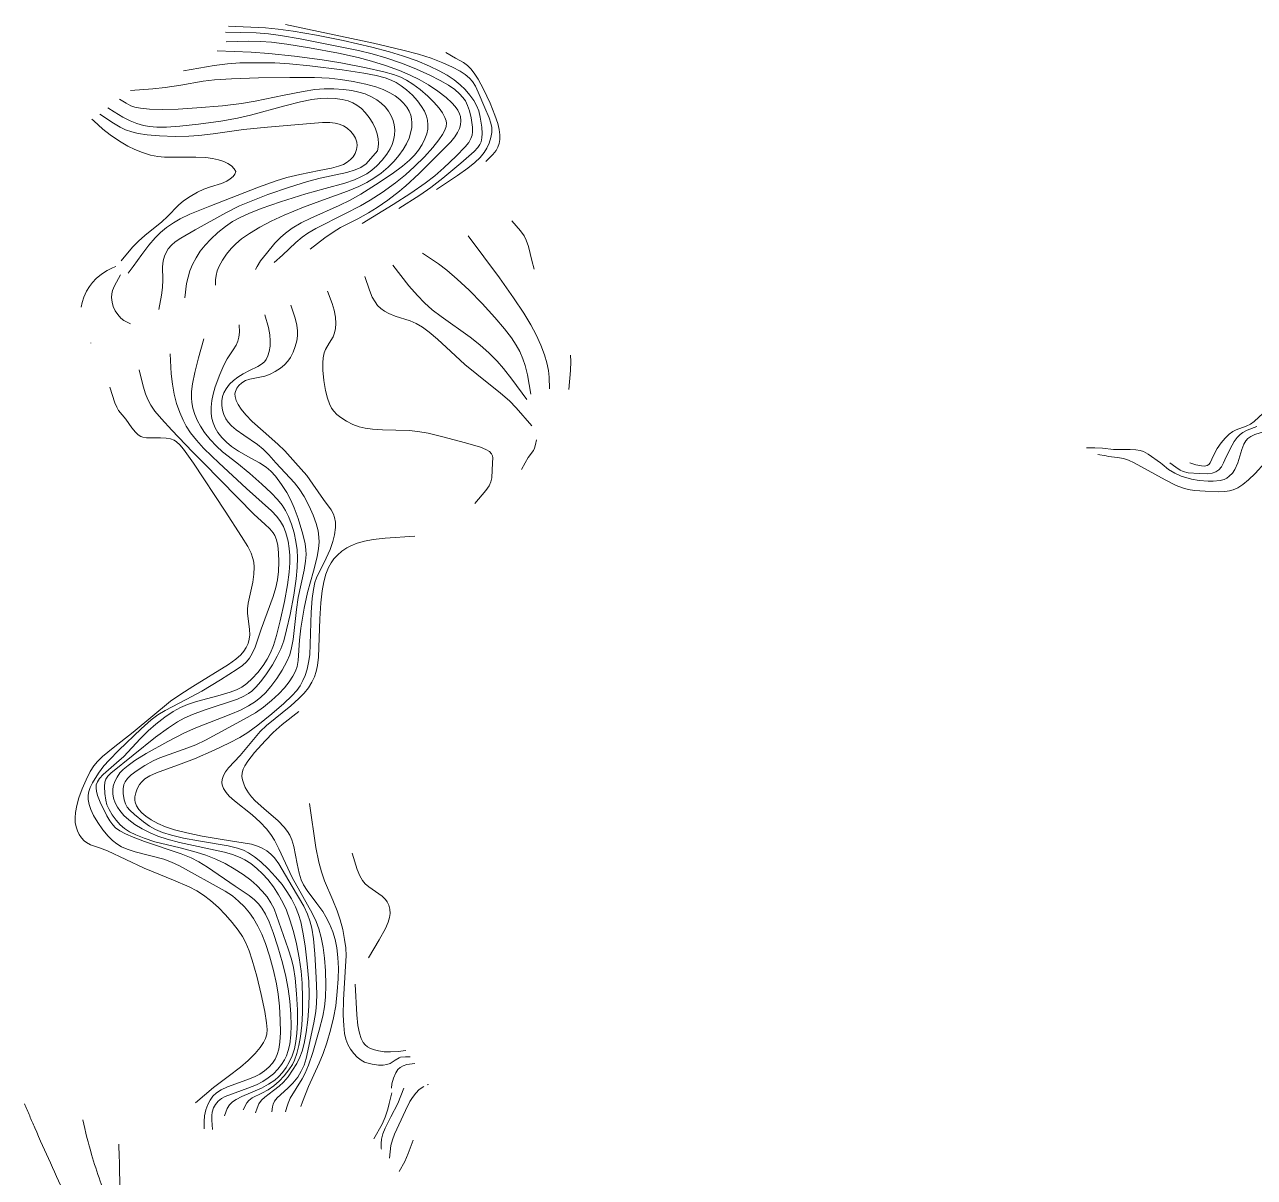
# Model space of a CAD drawing. Header units: inches. Extents: x 115425 to 116786, y 150085 to 152399.
# Drawn here: x 116013.1 to 116376.8, y 150288.5 to 150629.7 of the extents above; entities that cross this region are included whole.
import ezdxf

# ---------------------------------------------------------------- set-up
doc = ezdxf.new("R2010")
doc.units = ezdxf.units.IN
doc.header["$MEASUREMENT"] = 0
doc.layers.add('Contour', color=7, linetype='Continuous', lineweight=0, true_color=0xbed2ff)

msp = doc.modelspace()

# ---------------------------------------------------------------- linework, layer by layer
at = {"layer": 'Contour'}
for p, q in [((116032.64, 150535.44), (116032.61, 150535.5)), ((116160.07, 150498.07), (116161.1, 150500)), ((116132.15, 150315.9), (116132.54, 150316.09))]:
    msp.add_line(p, q, dxfattribs=at)
for points in [[(116072.47, 150627.47), (116081.59, 150627.21), (116085.16, 150626.93), (116088.79, 150626.45), (116094.53, 150625.44), (116111.79, 150622.03), (116115.91, 150621.03), (116119.9, 150619.83), (116124.79, 150618.14), (116128.94, 150616.51), (116132.88, 150614.76), (116136.02, 150613.18), (116138.49, 150611.72), (116140.31, 150610.45), (116141.72, 150609.24), (116142.73, 150608.15), (116143.48, 150607.09), (116144.11, 150605.79), (116144.63, 150604.21), (116145.11, 150602.06), (116145.52, 150599.33), (116145.57, 150597.99), (116145.46, 150597), (116145.1, 150595.98), (116144.44, 150594.84), (116143.36, 150593.51), (116140.72, 150590.78), (116137.11, 150587.33), (116134.41, 150584.98), (116131.51, 150582.77), (116127.26, 150579.82), (116122.08, 150576.48), (116112.88, 150570.8)], [(116123.75, 150575.28), (116129.96, 150579.21), (116133.22, 150581.49), (116136.73, 150584.21), (116142.1, 150588.69), (116146.08, 150592.18), (116147.1, 150593.31), (116147.74, 150594.25), (116148.07, 150594.95), (116148.35, 150596.16), (116148.42, 150597.49), (116148.28, 150599.38), (116147.85, 150602.3), (116147.4, 150604.15), (116146.75, 150605.72), (116145.94, 150607.18), (116144.78, 150608.84), (116143.36, 150610.49), (116141.92, 150611.86), (116140.09, 150613.32), (116138.02, 150614.73), (116135.7, 150616.04), (116132.84, 150617.4), (116129.13, 150618.92), (116124.88, 150620.45), (116121.04, 150621.63), (116115.72, 150623), (116107.27, 150624.94), (116099.43, 150626.54), (116092.53, 150627.77), (116088.08, 150628.38), (116084.34, 150628.69), (116073.36, 150629.24)], [(116090.27, 150629.69), (116116.29, 150624.16), (116124.9, 150622.17), (116129.54, 150620.93), (116133.33, 150619.71), (116136.76, 150618.42), (116139.63, 150617.14), (116141.87, 150615.92), (116143.42, 150614.89), (116144.68, 150613.82), (116145.55, 150612.85), (116146.42, 150611.5), (116147.27, 150609.7), (116149.2, 150605.07), (116150.5, 150602.14), (116151.01, 150600.57), (116151.23, 150599.23), (116151.22, 150597.76), (116150.99, 150596.26), (116150.5, 150594.62), (116149.83, 150593.14), (116149, 150591.83), (116147.83, 150590.41), (116146.25, 150588.87), (116144.12, 150587.17), (116141.11, 150585.07), (116134.85, 150580.91)], [(116072.71, 150624.55), (116079.35, 150624.79), (116082.82, 150624.72), (116086.13, 150624.47), (116090.59, 150623.9), (116097.34, 150622.79), (116105.88, 150621.19), (116111.76, 150619.91), (116115.68, 150618.89), (116119.84, 150617.58), (116123.92, 150616.09), (116127.14, 150614.73), (116129.78, 150613.42), (116132.48, 150611.84), (116135.25, 150609.97), (116137.72, 150608.08), (116139.42, 150606.56), (116140.46, 150605.42), (116141.22, 150604.32), (116141.71, 150603.3), (116141.95, 150602.52), (116142.06, 150601.24), (116141.95, 150600.06), (116141.66, 150598.91), (116141.12, 150597.73), (116140.32, 150596.47), (116139.14, 150595.04), (116136.4, 150592.22), (116129.76, 150585.66), (116125.73, 150581.91)], [(116070, 150621.92), (116080.09, 150621.56), (116085.31, 150621.17), (116092.93, 150620.34), (116101.03, 150619.28), (116106.6, 150618.36), (116114.12, 150616.9), (116119.27, 150615.73), (116122.17, 150614.91), (116124.35, 150614.1), (116126.05, 150613.26), (116127.89, 150612.11), (116130.04, 150610.51), (116132.31, 150608.56), (116134.13, 150606.76), (116135.65, 150604.99), (116136.67, 150603.54), (116137.4, 150602.2), (116137.71, 150601.26), (116137.83, 150600.57), (116137.72, 150599.52), (116137.34, 150598.42), (116136.69, 150597.2), (116135.6, 150595.61), (116133.78, 150593.32), (116131.31, 150590.6), (116128.4, 150587.69), (116125.71, 150585.27), (116122.73, 150582.89), (116118.8, 150580.04), (116115.32, 150577.74), (116112.38, 150576.03), (116107.79, 150573.65), (116099.24, 150569.37), (116096.8, 150567.93), (116095.18, 150566.79), (116093.31, 150565.16), (116089.3, 150561.42), (116086.9, 150559.29)], [(116149.52, 150589.2), (116151.6, 150591.27), (116152.52, 150592.45), (116153.06, 150593.44), (116153.43, 150594.52), (116153.62, 150595.66), (116153.63, 150597.02), (116153.43, 150598.63), (116153, 150600.42), (116152.18, 150602.91), (116150.74, 150606.4), (116148.76, 150610.63), (116147.25, 150613.5), (116146.08, 150615.35), (116145.07, 150616.64), (116144.08, 150617.58), (116142.88, 150618.45), (116140.56, 150619.79), (116137.62, 150621.44)], [(116060.01, 150615.97), (116069.16, 150617.56), (116073.09, 150618.07), (116076.69, 150618.33), (116081.53, 150618.42), (116087.04, 150618.33), (116091.45, 150618.07), (116097.41, 150617.48), (116107, 150616.29), (116113.44, 150615.34), (116117.08, 150614.64), (116119.67, 150613.96), (116121.53, 150613.28), (116122.93, 150612.59), (116124.47, 150611.61), (116126.05, 150610.37), (116127.77, 150608.77), (116129.29, 150607.09), (116130.5, 150605.47), (116131.35, 150604.03), (116131.96, 150602.56), (116132.24, 150601.37), (116132.36, 150600.04), (116132.3, 150598.79), (116131.99, 150597.34), (116131.48, 150595.92), (116130.65, 150594.25), (116129.55, 150592.53), (116128.4, 150591.09), (116126.87, 150589.55), (116124.84, 150587.83), (116121.76, 150585.56), (116116.88, 150582.24), (116112.51, 150579.49), (116109.4, 150577.73), (116106.08, 150576.14), (116097.68, 150572.44), (116094.83, 150570.98), (116092.24, 150569.42), (116090.21, 150567.97), (116088.73, 150566.71), (116087.12, 150565.03), (116084.58, 150561.98), (116082.88, 150559.75), (116081.86, 150558.07), (116081.4, 150557.25)], [(116044.42, 150610.23), (116051.02, 150610.64), (116054.66, 150611.04), (116059.26, 150611.8), (116065.84, 150612.92), (116069.22, 150613.31), (116074.21, 150613.64), (116082.21, 150613.94), (116091.49, 150614.07), (116098.82, 150614.01), (116103.15, 150613.81), (116106.47, 150613.46), (116110.26, 150612.86), (116114.02, 150612.05), (116116.92, 150611.24), (116119.11, 150610.45), (116121.08, 150609.53), (116122.67, 150608.59), (116124.04, 150607.56), (116125.15, 150606.46), (116126.08, 150605.25), (116126.77, 150604.08), (116127.27, 150602.86), (116127.52, 150601.78), (116127.62, 150600.62), (116127.56, 150599.28), (116127.25, 150597.6), (116126.79, 150596.12), (116126.05, 150594.45), (116125.04, 150592.71), (116123.79, 150590.93), (116122.37, 150589.25), (116120.6, 150587.5), (116118.55, 150585.77), (116116.38, 150584.21), (116114.32, 150582.98), (116111.93, 150581.82), (116108.54, 150580.42), (116101.47, 150577.85), (116095.57, 150575.63), (116089.87, 150573.29), (116085.95, 150571.48), (116082.61, 150569.71), (116079.59, 150567.89), (116077.26, 150566.27), (116075.51, 150564.82), (116074.14, 150563.43), (116072.76, 150561.75), (116071.55, 150559.94), (116070.62, 150558.23), (116070.04, 150556.83), (116069.68, 150555.44), (116069.57, 150554.19), (116069.55, 150552.57)], [(116060.5, 150548.8), (116060.99, 150553.03), (116061.39, 150554.96), (116061.97, 150556.86), (116062.75, 150558.71), (116063.77, 150560.64), (116065.03, 150562.6), (116066.43, 150564.38), (116068.15, 150566.22), (116070.25, 150568.16), (116072.46, 150569.95), (116074.55, 150571.38), (116076.64, 150572.54), (116079.34, 150573.78), (116083.06, 150575.23), (116088.74, 150577.2), (116096.25, 150579.57), (116101.94, 150581.18), (116107.79, 150582.81), (116110.64, 150583.78), (116112.75, 150584.69), (116114.32, 150585.56), (116115.72, 150586.57), (116117.22, 150587.9), (116118.82, 150589.62), (116120.17, 150591.33), (116121.16, 150592.88), (116121.8, 150594.23), (116122.21, 150595.5), (116122.48, 150596.99), (116122.54, 150598.52), (116122.39, 150600.04), (116122.08, 150601.35), (116121.5, 150602.74), (116120.73, 150604.04), (116119.68, 150605.37), (116118.56, 150606.45), (116117.22, 150607.44), (116115.62, 150608.36), (116113.77, 150609.17), (116111.96, 150609.74), (116109.84, 150610.2), (116107.35, 150610.53), (116104.5, 150610.7), (116101.66, 150610.68), (116098.89, 150610.45), (116095.44, 150609.92), (116089.88, 150608.81), (116081.22, 150607.01), (116077.23, 150606.37), (116071.6, 150605.7), (116063.96, 150605.01), (116058.48, 150604.68), (116053.83, 150604.6), (116049.98, 150604.7), (116047.35, 150604.93), (116045.71, 150605.24), (116044.51, 150605.65), (116043.08, 150606.41), (116041.09, 150607.66)], [(116114.08, 150588.45), (116117.42, 150592.37), (116117.68, 150593.4), (116117.78, 150594.54), (116117.67, 150595.87), (116117.34, 150597.37), (116116.83, 150598.85), (116116.02, 150600.56), (116115.01, 150602.18), (116113.84, 150603.66), (116112.67, 150604.85), (116111.37, 150605.87), (116110.12, 150606.57), (116108.74, 150607.12), (116106.96, 150607.57), (116104.95, 150607.86), (116102.72, 150607.96), (116100.47, 150607.85), (116097.98, 150607.52), (116094.71, 150606.85), (116090.02, 150605.64), (116079.9, 150602.86), (116075.99, 150601.99), (116071.07, 150601.13), (116064.47, 150600.2), (116058.99, 150599.6), (116055.03, 150599.36), (116052.18, 150599.37), (116050.03, 150599.54), (116048.2, 150599.87), (116046.28, 150600.43), (116044.25, 150601.22), (116042.1, 150602.27), (116039.5, 150603.86), (116037.69, 150605.02)], [(116035.35, 150603.21), (116039.31, 150600.48), (116041.32, 150599.3), (116042.94, 150598.55), (116044.73, 150597.94), (116046.67, 150597.49), (116049.34, 150597.1), (116052.96, 150596.79), (116057.63, 150596.61), (116061.62, 150596.64), (116064.58, 150596.84), (116068.88, 150597.37), (116077.79, 150598.61), (116084.9, 150599.3), (116097.61, 150600.45), (116101.17, 150600.74), (116103.34, 150600.73), (116104.97, 150600.53), (116106.13, 150600.23), (116107.34, 150599.71), (116108.49, 150599), (116109.57, 150598.08), (116110.36, 150597.09), (116110.95, 150596.04), (116111.33, 150594.92), (116111.47, 150593.91), (116111.28, 150592.7), (116110.85, 150591.59), (116110.21, 150590.57), (116109.5, 150589.74), (116108.49, 150588.95), (116107.34, 150588.32), (116105.95, 150587.77), (116103.83, 150587.19), (116100.14, 150586.47), (116094.43, 150585.37), (116090.66, 150584.46), (116087.42, 150583.45), (116082.24, 150581.58), (116067.86, 150575.98), (116061.98, 150573.57), (116059.12, 150572.21), (116057.11, 150571.07), (116055.04, 150569.65), (116053.21, 150568.16), (116051.66, 150566.6), (116049.82, 150564.44), (116047.77, 150561.69), (116045.18, 150558.12), (116043.66, 150556.18)], [(116041.65, 150559.77), (116044.98, 150563.81), (116046.7, 150565.62), (116048.59, 150567.27), (116053.67, 150571.32), (116055.36, 150572.94), (116058.56, 150576.22), (116060.1, 150577.5), (116062.04, 150578.84), (116064.22, 150580.11), (116066.09, 150581), (116068, 150581.66), (116071.28, 150582.68), (116072.85, 150583.39), (116073.84, 150584.02), (116074.7, 150584.75), (116075.23, 150585.42), (116075.49, 150586.19), (116075.09, 150587.04), (116074.27, 150587.85), (116073.2, 150588.55), (116071.95, 150589.17), (116070.38, 150589.71), (116068.63, 150590.1), (116066.69, 150590.35), (116063.71, 150590.48), (116054.43, 150590.49), (116052.42, 150590.67), (116050.33, 150591.08), (116047.92, 150591.8), (116045.63, 150592.68), (116043.58, 150593.7), (116041.14, 150595.16), (116038.38, 150597.04), (116036.2, 150598.75), (116033.54, 150601.19), (116032.96, 150601.74)], [(116052.77, 150545.43), (116053.59, 150549.58), (116053.86, 150551.89), (116053.93, 150554.17), (116053.88, 150558.02), (116054.06, 150559.83), (116054.44, 150561.2), (116054.98, 150562.44), (116055.52, 150563.33), (116056.46, 150564.43), (116057.59, 150565.4), (116059.26, 150566.54), (116063.49, 150568.94), (116072.54, 150573.94), (116076.65, 150576.01), (116080.03, 150577.48), (116085, 150579.38), (116091.45, 150581.61), (116096.72, 150583.26), (116100.48, 150584.25), (116108.42, 150585.97), (116110.82, 150586.7), (116112.5, 150587.39), (116114.08, 150588.45)], [(116125.73, 150581.91), (116125.37, 150581.58), (116123.91, 150580.42), (116120.49, 150577.75), (116117.35, 150575.54), (116114.78, 150573.94), (116111.58, 150572.24), (116106.53, 150569.65), (116104.31, 150568.31), (116101.88, 150566.56), (116097.53, 150563.23)], [(116163.82, 150557.34), (116163.13, 150559.9), (116162.11, 150563.99), (116161.45, 150565.86), (116160.78, 150567.17), (116159.75, 150568.64), (116157.14, 150571.65)], [(116144.23, 150567.14), (116153.5, 150554.77), (116157.72, 150548.85), (116160.76, 150544.27), (116162.83, 150540.84), (116164.38, 150537.89), (116165.77, 150534.81), (116166.84, 150531.98), (116167.56, 150529.58), (116168.04, 150527.31), (116168.25, 150525.38), (116168.36, 150521.91)], [(116162.78, 150520.37), (116161.8, 150526.02), (116161.14, 150528.77), (116160.47, 150530.8), (116159.53, 150532.96), (116158.5, 150534.83), (116157.04, 150537.03), (116155.02, 150539.68), (116152.19, 150543.03), (116148.41, 150547.16), (116144.57, 150551.06), (116141.03, 150554.38), (116138, 150556.98), (116135.5, 150558.88), (116130.79, 150562.03)], [(116121.97, 150558.47), (116126.75, 150552.4), (116129.26, 150549.5), (116131.34, 150547.37), (116133.66, 150545.3), (116136.29, 150543.27), (116144.85, 150537.21), (116147.72, 150534.92), (116150.46, 150532.47), (116152.81, 150530.11), (116154.72, 150527.92), (116157.16, 150524.75), (116161.59, 150518.71)], [(116029.83, 150546.1), (116030.08, 150547.47), (116030.6, 150549.07), (116031.37, 150550.76), (116032.22, 150552.23), (116033.09, 150553.4), (116034.26, 150554.6), (116035.82, 150555.88), (116037.49, 150556.96), (116039.05, 150557.7), (116040.05, 150558.13)], [(116041.39, 150555.67), (116039.61, 150552.38), (116039.07, 150550.99), (116038.87, 150550.06), (116038.79, 150548.9), (116038.91, 150547.55), (116039.23, 150546.3), (116039.86, 150544.99), (116040.62, 150543.86), (116041.52, 150542.85), (116042.43, 150542.12), (116044.37, 150541.18)], [(116113.69, 150555.15), (116115.04, 150551.09), (116115.91, 150549.04), (116116.72, 150547.61), (116117.48, 150546.59), (116118.4, 150545.69), (116119.55, 150544.84), (116120.82, 150544.17), (116122.7, 150543.45), (116127.13, 150541.99), (116128.86, 150541.22), (116130.73, 150540.13), (116132.76, 150538.68), (116135.19, 150536.65), (116139.13, 150533), (116143.31, 150529.15), (116146.82, 150526.26), (116153.86, 150520.65), (116156.47, 150518.34), (116158.5, 150516.27), (116163.13, 150510.98)], [(116102.65, 150550.84), (116104.04, 150547.2), (116104.63, 150545.14), (116105.01, 150543.15), (116105.14, 150541.28), (116105.04, 150539.78), (116104.77, 150538.52), (116104.28, 150537.34), (116103.19, 150535.45), (116102.11, 150533.56), (116101.68, 150532.54), (116101.36, 150531.12), (116101.23, 150529.62), (116101.27, 150527.43), (116101.57, 150524.36), (116102.05, 150521.46), (116102.61, 150519.16), (116103.22, 150517.46), (116103.87, 150516.17), (116104.5, 150515.28), (116105.4, 150514.35), (116106.56, 150513.41), (116108.29, 150512.32), (116110.14, 150511.4), (116112.06, 150510.68), (116113.79, 150510.24), (116115.95, 150509.93), (116118.97, 150509.74), (116126.8, 150509.55), (116129.39, 150509.29), (116132.41, 150508.76), (116136.8, 150507.73), (116143.43, 150505.95), (116147.93, 150504.6), (116149.5, 150503.96), (116150.53, 150503.35), (116151.17, 150502.7), (116151.48, 150502.06), (116151.55, 150501.45), (116151.44, 150500)], [(116084.14, 150543.78), (116085.18, 150540.05), (116085.59, 150537.91), (116085.72, 150536.09), (116085.67, 150534.51), (116085.43, 150532.96), (116085.05, 150531.67), (116084.51, 150530.56), (116083.99, 150529.92), (116083.16, 150529.19), (116082.04, 150528.5), (116079.55, 150527.32), (116077.69, 150526.39), (116076.13, 150525.39), (116074.83, 150524.36), (116073.7, 150523.24), (116072.69, 150521.91), (116072.03, 150520.74), (116071.62, 150519.61), (116071.43, 150518.34), (116071.44, 150516.97), (116071.64, 150515.61), (116072.02, 150514.29), (116072.56, 150513.07), (116073.28, 150512.03), (116074.27, 150510.95), (116075.66, 150509.77), (116077.86, 150508.21), (116081.94, 150505.43), (116083.65, 150504.04), (116085.28, 150502.36), (116087.33, 150500)], [(116091.8, 150546.68), (116093.06, 150542.83), (116093.55, 150540.72), (116093.74, 150539.08), (116093.73, 150537.63), (116093.54, 150536.13), (116093.13, 150534.48), (116092.47, 150532.71), (116091.69, 150531.2), (116090.94, 150530.1), (116089.92, 150529.01), (116088.75, 150528.03), (116087.19, 150527.01), (116085.68, 150526.24), (116084.16, 150525.66), (116082.61, 150525.32), (116079.65, 150524.81), (116078.38, 150524.37), (116077.35, 150523.72), (116076.45, 150522.89), (116075.83, 150522.06), (116075.39, 150521.12), (116075.28, 150520.42), (116075.3, 150519.62), (116075.61, 150518.5), (116076.22, 150517.24), (116077.12, 150515.85), (116078.51, 150514.17), (116080.41, 150512.26), (116083.63, 150509.38), (116087.96, 150505.56), (116090, 150503.51), (116093.14, 150500)], [(116076.54, 150540.86), (116076.59, 150538.72), (116076.45, 150537.24), (116076.11, 150536.02), (116075.59, 150534.83), (116074.71, 150533.4), (116072.99, 150530.8), (116071.98, 150528.87), (116070.8, 150526.12), (116069.46, 150522.52), (116068.79, 150520.28), (116068.44, 150518.47), (116068.25, 150516.44), (116068.28, 150514.58), (116068.47, 150513.09), (116068.8, 150511.8), (116069.44, 150510.32), (116070.22, 150509.02), (116071.35, 150507.54), (116072.76, 150506.08), (116074.27, 150504.86), (116076.35, 150503.49), (116079.98, 150501.42), (116082.56, 150500)], [(116075.83, 150499.97), (116071.61, 150503.31), (116069.79, 150504.98), (116067.96, 150506.93), (116066.29, 150509.03), (116065.08, 150510.83), (116064.2, 150512.44), (116063.42, 150514.3), (116062.83, 150516.23), (116062.52, 150517.86), (116062.41, 150519.25), (116062.47, 150521.07), (116062.76, 150523.39), (116063.42, 150526.69), (116064.54, 150531.07), (116066.1, 150536.66)], [(116056.16, 150532.28), (116056.43, 150526.37), (116056.77, 150523.25), (116057.3, 150520.37), (116058.02, 150517.61), (116058.94, 150514.91), (116059.92, 150512.61), (116060.86, 150510.87), (116062.14, 150508.93), (116063.89, 150506.68), (116065.99, 150504.32), (116068.41, 150501.95), (116070.5, 150500)], [(116174.02, 150521.72), (116174.56, 150527.29), (116174.63, 150529.95), (116174.51, 150531.83)], [(116046.99, 150527.5), (116048.1, 150522.69), (116048.78, 150520.47), (116049.49, 150518.78), (116050.41, 150517.09), (116051.62, 150515.33), (116053.51, 150513.01), (116056.56, 150509.65), (116062.73, 150503.25), (116065.93, 150500)], [(116062.97, 150499.95), (116060.1, 150504.08), (116058.99, 150505.37), (116058.02, 150506.22), (116057.25, 150506.69), (116056.21, 150507.07), (116054.93, 150507.31), (116053.23, 150507.4), (116049.08, 150507.37), (116047.98, 150507.56), (116047.48, 150507.77), (116046.69, 150508.26), (116045.87, 150509.05), (116044.81, 150510.4), (116042.97, 150512.9), (116040.86, 150515.48), (116040.29, 150516.45), (116039.71, 150517.81), (116038.3, 150522.36)], [(116399.58, 150522.04), (116398.71, 150521.43), (116396.32, 150519.52), (116390.6, 150514.64), (116388.56, 150513.15), (116386.62, 150512.02), (116384.23, 150510.87), (116381.71, 150509.89), (116376.98, 150508.4), (116375.8, 150507.83), (116374.94, 150507.24), (116374.29, 150506.51), (116373.72, 150505.55), (116373.1, 150504), (116371.91, 150500)], [(116382.02, 150517.06), (116376.81, 150512.22), (116375.72, 150511.47), (116374.44, 150510.89), (116371.47, 150509.81), (116370.47, 150509.27), (116369.4, 150508.48), (116368.19, 150507.31), (116366.99, 150505.88), (116365.85, 150504.23), (116364.75, 150502.2), (116363.72, 150500)], [(116377.53, 150510.73), (116374.69, 150509.66), (116373.4, 150508.98), (116372.66, 150508.44), (116371.77, 150507.5), (116370.89, 150506.28), (116369.66, 150504.11), (116368.1, 150500.89), (116367.72, 150500)], [(116161.1, 150500), (116161.97, 150501.62), (116163.56, 150503.63), (116163.89, 150504.33), (116164.21, 150505.44), (116164.49, 150506.78)], [(116349.01, 150499.99), (116345.42, 150502.56), (116344, 150503.33), (116343.04, 150503.66), (116341.76, 150503.9), (116340.1, 150504), (116335.16, 150503.97), (116331.92, 150504.3), (116329.61, 150504.47), (116327.15, 150504.48)], [(116065.93, 150500), (116080.97, 150484.68), (116084.14, 150481.86), (116085.62, 150480.52), (116086.63, 150479.31), (116087.11, 150478.47), (116087.59, 150477.21), (116087.94, 150475.59), (116088.18, 150473.36), (116088.24, 150470.68), (116088.11, 150467.88), (116087.82, 150465.35), (116087.35, 150463.11), (116086.54, 150460.48), (116083.05, 150450.82), (116081.25, 150445.47), (116080.4, 150443.59), (116079.54, 150442.17), (116078.66, 150441.14), (116077.47, 150440.07), (116075.9, 150438.93), (116071.02, 150435.84), (116065.44, 150432.48), (116060.85, 150430.01), (116054.59, 150426.76), (116052.45, 150425.42), (116050.53, 150423.95), (116047.56, 150421.3), (116040.91, 150414.95), (116038.03, 150412.05), (116036.51, 150410.31), (116034.96, 150408.17), (116033.16, 150405.31), (116032.44, 150403.92), (116032.03, 150402.71), (116031.87, 150401.64), (116031.89, 150400.39), (116032.14, 150398.93), (116032.65, 150397.42), (116033.48, 150395.66), (116034.72, 150393.6), (116036.24, 150391.43), (116037.76, 150389.57), (116039.09, 150388.21), (116040.33, 150387.22), (116041.69, 150386.41), (116043.41, 150385.67), (116045.79, 150384.91), (116054.2, 150382.69), (116056.53, 150381.85), (116058.92, 150380.71), (116072.37, 150373.26), (116074.51, 150371.83), (116076.34, 150370.32), (116078.1, 150368.59), (116079.57, 150366.89), (116080.79, 150365.14), (116082.05, 150362.93), (116083.22, 150360.51), (116084.3, 150357.78), (116085.46, 150354.16), (116086.68, 150349.73), (116087.58, 150345.83), (116088.08, 150342.8), (116088.45, 150339.24), (116088.69, 150335.04), (116088.72, 150331.4), (116088.55, 150328.56), (116088.23, 150326.47), (116087.79, 150324.9), (116087.17, 150323.55), (116086.34, 150322.36), (116085.29, 150321.21), (116084, 150320.11), (116082.6, 150319.14), (116081.03, 150318.3), (116078.79, 150317.39), (116073.07, 150315.32), (116071.23, 150314.46), (116069.84, 150313.58), (116068.78, 150312.63), (116067.9, 150311.44), (116067.24, 150310.15), (116066.68, 150308.58), (116066.3, 150306.75), (116066.17, 150305.05), (116066.13, 150302.96)], [(116070.5, 150500), (116078.68, 150492.46), (116086.11, 150485.77), (116087.69, 150484.1), (116088.79, 150482.63), (116089.59, 150481.17), (116090.32, 150479.31), (116090.98, 150476.85), (116091.36, 150474.68), (116091.55, 150472.54), (116091.55, 150470.41), (116091.34, 150467.67), (116090.82, 150463.92), (116089.92, 150458.97), (116088.69, 150453.24), (116087.59, 150448.91), (116086.65, 150445.93), (116085.76, 150443.74), (116084.82, 150441.95), (116083.58, 150440.03), (116082.02, 150438), (116080.37, 150436.18), (116078.8, 150434.75), (116077.29, 150433.65), (116075.78, 150432.85), (116073.82, 150432.1), (116070.18, 150431.07), (116063.93, 150429.42), (116061.25, 150428.51), (116059.14, 150427.57), (116057.03, 150426.38), (116054.56, 150424.72), (116051.92, 150422.71), (116049.6, 150420.71), (116047.26, 150418.37), (116042.36, 150413.14), (116040.28, 150411.23), (116036.28, 150407.79), (116035.23, 150406.62), (116034.59, 150405.61), (116034.25, 150404.69), (116034.19, 150403.78), (116034.31, 150402.8), (116034.66, 150401.55), (116035.45, 150399.63), (116037.38, 150395.58), (116038.25, 150394.04), (116039.13, 150392.86), (116039.98, 150392.04), (116041.21, 150391.15), (116042.89, 150390.21), (116045.21, 150389.2), (116048.54, 150387.99), (116059.36, 150384.31), (116062.34, 150383.08), (116064.6, 150381.94), (116067.19, 150380.31), (116075.36, 150374.72), (116079.51, 150371.97), (116081.1, 150370.7), (116082.27, 150369.54), (116083.24, 150368.25), (116084.28, 150366.47), (116085.35, 150364.19), (116086.56, 150361.05), (116087.99, 150356.79), (116089.38, 150352.05), (116090.36, 150348.03), (116091.05, 150344.35), (116091.52, 150340.71), (116091.82, 150336.85), (116091.92, 150333.5), (116091.81, 150330.71), (116091.47, 150327.98), (116091.06, 150326.09), (116090.52, 150324.48), (116089.97, 150323.32), (116089.08, 150321.92), (116087.98, 150320.59), (116086.64, 150319.24), (116085.1, 150317.98), (116083.53, 150316.94), (116081.66, 150315.97), (116079.13, 150314.91), (116072.35, 150312.45), (116071.3, 150311.88), (116070.3, 150311.09), (116069.53, 150310.15), (116068.96, 150309.11), (116068.53, 150307.84), (116068.39, 150306.85), (116068.4, 150305.45), (116068.67, 150302.73)], [(116082.56, 150500), (116084.49, 150498.76), (116085.87, 150497.56), (116087.26, 150496.05), (116089.07, 150493.64), (116090.6, 150491.25), (116091.85, 150488.96), (116092.84, 150486.67), (116093.96, 150483.49), (116095.35, 150478.85), (116096.03, 150476.04), (116096.29, 150474.22), (116096.34, 150472.84), (116096.19, 150470.92), (116095.71, 150468.26), (116093.93, 150460.13), (116093.46, 150456.61), (116092.5, 150447.68), (116092.05, 150445.22), (116091.47, 150443.19), (116090.65, 150441.25), (116089.21, 150438.63), (116087.63, 150436.17), (116085.88, 150433.78), (116084.35, 150431.99), (116082.96, 150430.65), (116081.36, 150429.42), (116079.31, 150428.12), (116076.93, 150426.86), (116074.05, 150425.61), (116063.7, 150421.63), (116060.31, 150420.06), (116055.4, 150417.51), (116049.01, 150413.96), (116045.69, 150411.92), (116043.65, 150410.48), (116042.23, 150409.24), (116041.27, 150408.23), (116040.39, 150406.97), (116039.72, 150405.66), (116039.29, 150404.33), (116039.16, 150403.22), (116039.17, 150402.1), (116039.38, 150400.75), (116039.81, 150399.41), (116040.49, 150398.09), (116041.2, 150397.08), (116042.42, 150395.68), (116043.87, 150394.37), (116045.69, 150393.03), (116047.87, 150391.7), (116050.19, 150390.5), (116052.49, 150389.53), (116055.22, 150388.65), (116058.91, 150387.7), (116072.18, 150384.79), (116074.55, 150384.11), (116076.86, 150383.23), (116078.2, 150382.55), (116079.93, 150381.43), (116081.77, 150379.98), (116083.46, 150378.4), (116085.01, 150376.66), (116086.66, 150374.5), (116088.2, 150372.17), (116089.47, 150369.92), (116090.48, 150367.68), (116091.52, 150364.82), (116092.58, 150361.33), (116093.46, 150357.69), (116094.27, 150353.48), (116094.84, 150349.58), (116095.14, 150346.05), (116095.3, 150341.63), (116095.28, 150337.21), (116095.07, 150333.57), (116094.7, 150330.26), (116094.22, 150327.56), (116093.62, 150325.25), (116092.88, 150323.21), (116092.26, 150321.97), (116091.24, 150320.35), (116089.87, 150318.62), (116088.32, 150316.99), (116086.73, 150315.61), (116085.15, 150314.5), (116083.2, 150313.45), (116080.39, 150312.06), (116079.42, 150311.32), (116078.84, 150310.63), (116077.66, 150308.52)], [(116087.33, 150500), (116092.87, 150494.08), (116094.29, 150492.31), (116095.76, 150490.01), (116097.23, 150487.18), (116098.41, 150484.49), (116099.28, 150482.04), (116099.85, 150479.85), (116100.13, 150478.01), (116100.18, 150476.5), (116100.01, 150474.68), (116099.56, 150472.21), (116098.48, 150467.97), (116096.77, 150461.63), (116095.8, 150457.02), (116094.81, 150451.13), (116094.39, 150447.53), (116093.98, 150441.47), (116093.65, 150439.69), (116093.17, 150438.35), (116092.44, 150436.91), (116091.32, 150435.18), (116089.94, 150433.42), (116088.27, 150431.63), (116086.11, 150429.65), (116083.71, 150427.72), (116081.34, 150426.07), (116078.05, 150424.13), (116066.55, 150417.95), (116063.75, 150416.59), (116061.38, 150415.66), (116053.03, 150412.69), (116051.07, 150411.8), (116048.59, 150410.46), (116046.31, 150408.99), (116044.6, 150407.66), (116043.48, 150406.55), (116042.83, 150405.61), (116042.45, 150404.78), (116042.24, 150403.57), (116042.24, 150402.14), (116042.5, 150400.31), (116042.87, 150399.11), (116043.38, 150398.15), (116044.15, 150397.18), (116045.52, 150395.9), (116048.19, 150393.76), (116049.98, 150392.51), (116051.79, 150391.49), (116053.82, 150390.66), (116056.52, 150389.83), (116060.02, 150388.98), (116064.54, 150388.11), (116073.29, 150386.68), (116076.03, 150386.01), (116077.79, 150385.37), (116079.29, 150384.59), (116081.02, 150383.43), (116082.92, 150381.89), (116085.06, 150379.88), (116087.31, 150377.48), (116089.23, 150375.18), (116090.66, 150373.16), (116091.96, 150370.97), (116093.14, 150368.61), (116094.06, 150366.38), (116094.73, 150364.15), (116095.39, 150361.16), (116096.04, 150357.1), (116096.66, 150351.8), (116097.1, 150346.52), (116097.22, 150342.86), (116097.11, 150339.21), (116096.79, 150335.13), (116096.32, 150331.4), (116095.74, 150328.19), (116095.14, 150325.92), (116094.46, 150324.12), (116093.54, 150322.25), (116092.34, 150320.24), (116091.01, 150318.36), (116089.66, 150316.77), (116088.38, 150315.54), (116086.67, 150314.22), (116084.09, 150312.32), (116083.16, 150311.39), (116082.39, 150310.35), (116081.81, 150309.08), (116081.32, 150307.67)], [(116093.14, 150500), (116096.52, 150496.21), (116098.3, 150493.72), (116101.44, 150489.13), (116103.7, 150486.07), (116104.38, 150484.81), (116104.75, 150483.81), (116104.98, 150482.42), (116104.98, 150480.88), (116104.7, 150478.7), (116104.2, 150476.72), (116103.41, 150474.39), (116102.29, 150471.76), (116099.38, 150465.93), (116098.95, 150464.61), (116098.5, 150462.56), (116098.14, 150459.83), (116097.86, 150455.81), (116097.38, 150443.21), (116097.08, 150440.88), (116096.65, 150438.97), (116096.02, 150437.05), (116095.39, 150435.57), (116094.56, 150434.06), (116093.56, 150432.68), (116092.09, 150431.04), (116089.75, 150428.8), (116086.16, 150425.7), (116082.07, 150422.39), (116079.1, 150420.21), (116076.69, 150418.71), (116073.71, 150417.14), (116069.11, 150414.97), (116063.32, 150412.45), (116059.35, 150410.9), (116052.03, 150408.27), (116050.12, 150407.37), (116048.66, 150406.46), (116047.7, 150405.64), (116047.02, 150404.79), (116046.37, 150403.56), (116045.94, 150402.34), (116045.7, 150401.16), (116045.67, 150400.14), (116045.77, 150399.56), (116046.18, 150398.5), (116046.83, 150397.46), (116047.73, 150396.41), (116048.87, 150395.42), (116050.46, 150394.34), (116052.43, 150393.28), (116054.71, 150392.31), (116057.38, 150391.44), (116061.05, 150390.47), (116065.55, 150389.5), (116071.52, 150388.5), (116080.21, 150387.13), (116081.98, 150386.62), (116083.34, 150386.01), (116084.74, 150385.17), (116085.9, 150384.24), (116086.96, 150383.09), (116088.24, 150381.3), (116092.21, 150374.66), (116095.61, 150368.83), (116096.76, 150366.47), (116097.46, 150364.51), (116098, 150362.27), (116098.48, 150359.19), (116098.91, 150354.72), (116099.34, 150347.67), (116099.48, 150342.8), (116099.42, 150340.15), (116099.17, 150337.62), (116098.57, 150334.29), (116096.33, 150323.74), (116095.74, 150321.81), (116094.88, 150319.95), (116093.84, 150318.23), (116092.42, 150316.39), (116090.94, 150314.91), (116087.76, 150312.1), (116086.96, 150311.07), (116086.56, 150310.23), (116086.38, 150309.42), (116086.22, 150307.93)], [(116151.44, 150500), (116151.27, 150495.56), (116150.99, 150494.4), (116150.43, 150493.23), (116149.46, 150491.83), (116146.28, 150487.93)], [(116333.72, 150501.87), (116332.99, 150502.04), (116330.53, 150502.52)], [(116341.29, 150499.97), (116339.59, 150500.79), (116338.16, 150501.25), (116336.34, 150501.61), (116334.56, 150501.76), (116333.72, 150501.87)], [(116379.94, 150500), (116377.06, 150496.83), (116375.12, 150494.98), (116373.39, 150493.57), (116371.91, 150492.62), (116370.55, 150491.99), (116369.49, 150491.71), (116368.04, 150491.52), (116366.28, 150491.47), (116362.31, 150491.6), (116359.09, 150491.85), (116357.29, 150492.12), (116355.52, 150492.59), (116353.73, 150493.32), (116350.47, 150495.02), (116341.29, 150499.97)], [(116371.91, 150500), (116371.05, 150498.05), (116370.32, 150496.98), (116369.41, 150496.03), (116368.63, 150495.46), (116367.91, 150495.1), (116366.72, 150494.78), (116364.64, 150494.58), (116363.16, 150494.59), (116360.53, 150494.76), (116358.2, 150495.2), (116355.19, 150496.09), (116353.33, 150496.9), (116351.47, 150498.02), (116349.54, 150499.64), (116349.01, 150499.99)], [(116367.72, 150500), (116367.08, 150498.79), (116366.3, 150497.97), (116365.43, 150497.39), (116364.34, 150496.94), (116363.07, 150496.76), (116360.45, 150496.83), (116357.21, 150497.08), (116355.79, 150497.43), (116354.85, 150497.88), (116353.59, 150498.7), (116351.8, 150500)], [(116363.72, 150500), (116363.32, 150499.5), (116362.82, 150499.18), (116362.05, 150499.05), (116361.16, 150499.1), (116359.51, 150499.45), (116357.71, 150499.98)], [(116063.64, 150310.62), (116068.94, 150315.16), (116073.29, 150318.44), (116076.96, 150321.19), (116079.21, 150323.18), (116081.23, 150325.23), (116082.75, 150327.04), (116083.72, 150328.48), (116084.31, 150329.67), (116084.68, 150330.93), (116084.78, 150332.28), (116084.62, 150334.26), (116084.07, 150337.62), (116083.04, 150342.64), (116081.74, 150348.11), (116080.38, 150352.87), (116079.46, 150355.58), (116078.46, 150358), (116077.5, 150359.79), (116076.22, 150361.74), (116074.47, 150364.03), (116072.5, 150366.28), (116070.39, 150368.39), (116068.08, 150370.45), (116065.96, 150372.09), (116064.04, 150373.32), (116061.69, 150374.52), (116057.05, 150376.5), (116048.38, 150380.08), (116043, 150382.6), (116037.6, 150385.22), (116035.22, 150386.1), (116032.54, 150386.98), (116031.35, 150387.62), (116030.71, 150388.14), (116029.93, 150389), (116029.23, 150390.05), (116028.71, 150391.08), (116028.27, 150392.34), (116028.04, 150393.57), (116027.97, 150394.95), (116028.09, 150396.56), (116028.46, 150398.58), (116029.1, 150400.87), (116030.04, 150403.49), (116031.22, 150406.24), (116032.44, 150408.62), (116033.52, 150410.32), (116034.6, 150411.63), (116036.14, 150413.13), (116039.27, 150415.68), (116045.2, 150420.34), (116056.26, 150429.44), (116059.22, 150431.58), (116062.77, 150433.84), (116073.41, 150440.36), (116075.57, 150441.91), (116076.98, 150443.15), (116077.92, 150444.23), (116078.61, 150445.32), (116079.15, 150446.54), (116079.52, 150447.86), (116079.67, 150449.06), (116079.61, 150450.73), (116078.95, 150455.49), (116078.96, 150456.82), (116079.2, 150458.49), (116080.57, 150464.65), (116080.89, 150467.04), (116080.96, 150469.16), (116080.82, 150470.58), (116080.57, 150471.72), (116080.03, 150473.23), (116079.05, 150475.22), (116077.26, 150478.22), (116072.38, 150485.74), (116062.97, 150499.95)], [(116072.14, 150306.79), (116072.96, 150308.93), (116073.64, 150310.02), (116074.52, 150310.9), (116075.66, 150311.65), (116077.29, 150312.45), (116083.11, 150314.99), (116085.23, 150316.14), (116087.04, 150317.37), (116088.12, 150318.29), (116089.38, 150319.63), (116090.46, 150321.09), (116091.36, 150322.66), (116092.18, 150324.54), (116092.85, 150326.59), (116093.32, 150328.72), (116093.63, 150331.24), (116093.77, 150334.26), (116093.73, 150338.13), (116093.47, 150342.89), (116093.05, 150347.51), (116092.59, 150350.7), (116092.04, 150353.13), (116091.05, 150356.21), (116086.84, 150368.01), (116085.93, 150369.84), (116084.77, 150371.58), (116083.37, 150373.3), (116081.75, 150374.97), (116079.97, 150376.52), (116077.73, 150378.19), (116075.07, 150379.91), (116072.38, 150381.43), (116069.63, 150382.72), (116066.65, 150383.91), (116063.8, 150384.83), (116059.07, 150386.04), (116051.62, 150387.89), (116048.41, 150388.91), (116045.92, 150389.89), (116044.06, 150390.83), (116042.59, 150391.82), (116041.34, 150392.92), (116040.14, 150394.24), (116038.94, 150395.84), (116038.03, 150397.4), (116037.41, 150398.85), (116037.06, 150400.23), (116036.79, 150402.17), (116036.69, 150404.25), (116036.81, 150405.52), (116037.08, 150406.35), (116037.69, 150407.28), (116038.59, 150408.16), (116051.79, 150418.78), (116055.61, 150421.6), (116058.33, 150423.39), (116060.23, 150424.45), (116062.7, 150425.57), (116066.15, 150426.85), (116076.05, 150430.12), (116077.92, 150430.94), (116079.25, 150431.73), (116080.24, 150432.48), (116081.5, 150433.67), (116082.93, 150435.31), (116084.64, 150437.59), (116086.38, 150440.25), (116087.81, 150442.76), (116088.86, 150445.01), (116089.69, 150447.36), (116090.57, 150450.54), (116091.58, 150455.08), (116092.65, 150460.81), (116093.38, 150465.65), (116093.71, 150469.08), (116093.8, 150471.9), (116093.67, 150474.24), (116093.32, 150476.74), (116092.76, 150479.32), (116092, 150481.83), (116091.11, 150484.09), (116090.19, 150485.95), (116089.21, 150487.49), (116087.9, 150489.14), (116086.01, 150491.15), (116083.27, 150493.74), (116079.7, 150496.84), (116075.83, 150499.97)], [(116128.52, 150478.33), (116119.75, 150477.72), (116116.21, 150477.3), (116113.58, 150476.8), (116111.45, 150476.21), (116109.54, 150475.46), (116108.34, 150474.84), (116106.91, 150473.87), (116105.57, 150472.73), (116104.57, 150471.63), (116103.72, 150470.43), (116102.96, 150468.99), (116102.19, 150467.06), (116101.54, 150464.78), (116101.06, 150462.08), (116100.68, 150458.61), (116100.38, 150453.83), (116099.98, 150442.52), (116099.7, 150440.04), (116099.31, 150438.21), (116098.81, 150436.71), (116098.05, 150435.13), (116097.01, 150433.43), (116095.77, 150431.87), (116094.17, 150430.23), (116091.76, 150428.13), (116084.58, 150422.25), (116082.77, 150420.5), (116081.25, 150418.76), (116076.82, 150413.37), (116073.33, 150409.8), (116072.45, 150408.61), (116071.86, 150407.44), (116071.5, 150406.25), (116071.42, 150405.38), (116071.46, 150404.73), (116071.87, 150403.6), (116072.64, 150402.41), (116073.61, 150401.33), (116075.16, 150399.97), (116080.38, 150395.82), (116082.76, 150393.64), (116084.61, 150391.69), (116085.91, 150390.04), (116086.95, 150388.34), (116088.24, 150385.8), (116092.25, 150377.28), (116095.36, 150371.7), (116098.1, 150366.79), (116099.3, 150364.26), (116100.09, 150362.1), (116100.77, 150359.57), (116101.36, 150356.59), (116101.78, 150353.41), (116102.04, 150349.69), (116102.15, 150345.47), (116102.06, 150341.86), (116101.79, 150339.04), (116101.28, 150336.3), (116100.22, 150332.15), (116098.27, 150325.47), (116097.03, 150321.77), (116096.06, 150319.41), (116095.2, 150317.74), (116091.65, 150311.99), (116090.99, 150310.54), (116090.58, 150309.29), (116090.27, 150307.97)], [(116094.18, 150426.47), (116089.23, 150422.56), (116086.58, 150420.22), (116084.17, 150417.77), (116081.07, 150414.24), (116079.07, 150411.75), (116078.17, 150410.35), (116077.7, 150409.38), (116077.39, 150408.28), (116077.35, 150407.23), (116077.5, 150406.19), (116077.86, 150404.99), (116078.33, 150403.89), (116079.26, 150402.35), (116080.22, 150401.13), (116081.29, 150400), (116083.83, 150397.74), (116088.09, 150394.08), (116089.88, 150392.22), (116090.86, 150390.94), (116091.51, 150389.85), (116092.11, 150388.41), (116092.68, 150386.46), (116093.72, 150381.34), (116094.3, 150378.55), (116094.9, 150376.62), (116095.59, 150375.09), (116096.63, 150373.41), (116099.53, 150369.57), (116101.28, 150367.2), (116102.19, 150365.69), (116103.26, 150363.56), (116104.19, 150361.25), (116104.89, 150358.94), (116105.37, 150356.51), (116105.71, 150353.61), (116105.88, 150350.49), (116105.83, 150347.35), (116105.55, 150343.52), (116105.07, 150339.37), (116104.44, 150335.75), (116103.58, 150332.14), (116102.49, 150328.41), (116101.39, 150325.23), (116100.19, 150322.39), (116096.99, 150315.43), (116095.29, 150310.95), (116094.8, 150309.56)], [(116097.29, 150399.2), (116099.25, 150386.18), (116100.09, 150381.85), (116100.84, 150378.94), (116101.75, 150376.35), (116104.22, 150370.56), (116105.53, 150367.44), (116106.41, 150364.79), (116107.17, 150361.87), (116107.73, 150359), (116108.05, 150356.48), (116108.13, 150354.14), (116108.02, 150351.03), (116107.41, 150341.13), (116107.33, 150336.6), (116107.45, 150333.47), (116107.73, 150331.16), (116108.12, 150329.44), (116108.67, 150327.91), (116109.43, 150326.53), (116110.4, 150325.19), (116111.43, 150324.13), (116112.63, 150323.21), (116113.64, 150322.7), (116114.68, 150322.32), (116115.85, 150322.03), (116117.72, 150321.79), (116119.14, 150321.79), (116120.22, 150321.94), (116121.16, 150322.25), (116122.69, 150323.22), (116123.82, 150323.95), (116124.28, 150324.11), (116125.72, 150324.24), (116127.13, 150324.24)], [(116109.96, 150384.48), (116111.42, 150379.64), (116112.2, 150377.76), (116112.99, 150376.44), (116113.83, 150375.45), (116114.92, 150374.51), (116118.85, 150371.75), (116119.85, 150370.78), (116120.33, 150370.11), (116120.79, 150369.1), (116121.07, 150367.9), (116121.15, 150366.6), (116121.01, 150365.48), (116120.61, 150364.09), (116119.81, 150362.25), (116117.94, 150358.88), (116114.82, 150353.52)], [(116110.84, 150345.71), (116111.32, 150336.63), (116111.67, 150333.54), (116112.12, 150331.27), (116112.64, 150329.61), (116113.18, 150328.52), (116113.75, 150327.78), (116114.5, 150327.18), (116115.35, 150326.72), (116116.53, 150326.27), (116117.71, 150325.97), (116119.38, 150325.73), (116121.31, 150325.68), (116123.59, 150325.85), (116125.78, 150326.14)], [(116121.54, 150314.96), (116121.72, 150316.23), (116122.2, 150317.91), (116122.87, 150319.52), (116123.49, 150320.49), (116124.13, 150321.09), (116125.03, 150321.61), (116126.1, 150321.97), (116128.53, 150322.26)], [(116125.2, 150314.91), (116123.43, 150310.45), (116121.42, 150306.47), (116119.71, 150303.11), (116119.06, 150301.43), (116118.66, 150299.88), (116118.51, 150298.58), (116118.57, 150297.13), (116118.6, 150296.9)], [(116121, 150294.29), (116121.42, 150297.98), (116121.85, 150299.71), (116122.47, 150301.3), (116125.76, 150308.3), (116127.05, 150311.03), (116127.77, 150312.22), (116128.78, 150313.52), (116129.8, 150314.53), (116131.17, 150315.42)], [(116116.36, 150300.01), (116118.81, 150304.33), (116119.72, 150306.37), (116120.52, 150308.77), (116120.9, 150310.44), (116121.69, 150313.54)], [(116123.89, 150290.34), (116125.48, 150293.21), (116126.52, 150295.64), (116127.97, 150299.54)]]:
    msp.add_lwpolyline(points, dxfattribs=at)
for points in [[(116013.05, 150310.29, 0.001176), (116014.56, 150306.76, 0.001176), (116016.07, 150303.23, 0.003482), (116020.67, 150292.82, 0.00355), (116025.51, 150282.28)], [(116030.29, 150305.55, 0.015053), (116032.88, 150295.3, 0.019186), (116035.45, 150287.43, 0.011095), (116037.82, 150281.43, -0.036736), (116038.45, 150279.58, -0.048337), (116038.68, 150278.09, -0.008604), (116039.03, 150269.61, -0.022662), (116038.97, 150266.62, -0.018423), (116038.29, 150260.1)], [(116040.93, 150298.36, -0.00334), (116041.2, 150288.26, -0.00334), (116041.33, 150278.17, -0.006757), (116041.18, 150257.74, -0.006757), (116040.03, 150236.87)]]:
    msp.add_lwpolyline(points, format="xyb", dxfattribs=at)

doc.saveas('drawing.dxf')
